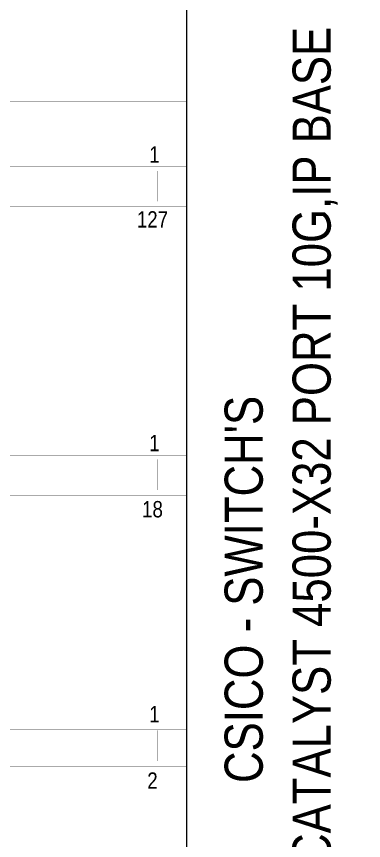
# Model space of a CAD drawing. Header units: millimetres. Extents: x 11706 to 18081, y 7308 to 12674.
# Drawn here: x 14332 to 14969, y 10016 to 11527 of the extents above; entities that cross this region are included whole.
import ezdxf
from ezdxf.enums import TextEntityAlignment as Align

# ---------------------------------------------------------------- set-up
doc = ezdxf.new("R2010")
doc.units = ezdxf.units.MM
doc.linetypes.add('DASHED', pattern=[19.05, 12.7, -6.35])
doc.layers.get('0').update_dxf_attribs({"lineweight": 0})
doc.layers.add('Cable CAT6', color=3, linetype='Continuous')
doc.layers.add('COMPUTER', color=7, linetype='Continuous', lineweight=0)
doc.styles.get("Standard").update_dxf_attribs({"font": 'ARIALN.TTF'})

msp = doc.modelspace()

# ---------------------------------------------------------------- linework, layer by layer
at = {"layer": 'Cable CAT6', "color": 10, "linetype": 'DASHED', "const_width": 0.639}
msp.add_lwpolyline([(14644.6, 11371.9), (11706.6, 11371.9)], dxfattribs=at)
at = {"layer": 'Cable CAT6', "const_width": 0.639}
for points in [[(12620.9, 11109.8), (12620.9, 11251.6), (14644.6, 11251.6)], [(13805.7, 11109.8), (13805.7, 11177.8), (14644.6, 11177.8)], [(12620.9, 10588.3), (12620.9, 10722.4), (14644.6, 10722.4)], [(13805.7, 10580.6), (13805.7, 10648.6), (14644.6, 10648.6)], [(12790.7, 10093.4), (12790.7, 10219.9), (14644.6, 10219.9)], [(13805.7, 10093.4), (13805.7, 10151.2), (14644.6, 10151.2)]]:
    msp.add_lwpolyline(points, dxfattribs=at)
at = {"layer": 'Cable CAT6', "color": 7, "linetype": 'DASHED', "const_width": 0.639}
for points in [[(14590.8, 11244), (14590.8, 11187.9)], [(14590.8, 10714.8), (14590.8, 10658.6)], [(14590.8, 10217.4), (14590.8, 10161.2)]]:
    msp.add_lwpolyline(points, dxfattribs=at)
at = {"layer": 'COMPUTER'}
msp.add_lwpolyline([(15318.6, 7307.6), (14644.6, 7307.6), (14644.6, 12590.6), (15318.6, 12590.6)], close=True, dxfattribs=at)

# ---------------------------------------------------------------- texts
for s, p in [('1', (14585.2, 11259)), ('127', (14581.6, 11139.9)), ('1', (14585.2, 10729.7)), ('18', (14581.6, 10608.3)), ('1', (14585.2, 10232.4)), ('2', (14581.6, 10110.5))]:
    msp.add_text(s, height=30).set_placement(p, align=Align.CENTER)
at = {"layer": 'Cable CAT6', "color": 7}
for s, p in [('MAIN CORE SWITCH - CATALYST 4500-X32 PORT 10G,IP BASE', (14908.9, 10307.5)), ("CSICO - SWITCH'S", (14784.1, 10476.2))]:
    msp.add_text(s, height=70, rotation=90, dxfattribs=at).set_placement(p, align=Align.CENTER)

doc.saveas('drawing.dxf')
